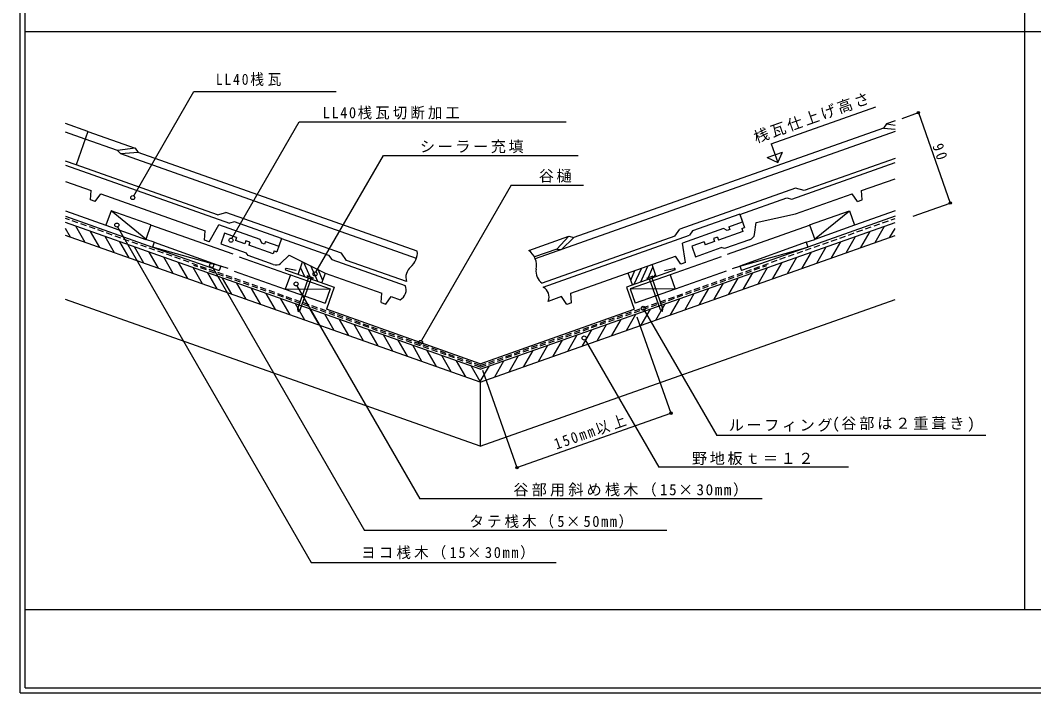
# Model space of a CAD drawing. Units: millimetres, scale not verified. Extents: x -2807 to 8, y -1606 to 2357.
# Drawn here: x -2794 to -1388, y -1606 to -673 of the extents above; entities that cross this region are included whole.
import ezdxf

# ---------------------------------------------------------------- set-up
doc = ezdxf.new("R2010")
doc.units = ezdxf.units.MM
doc.header["$LTSCALE"] = 7
doc.header["$PDMODE"] = 32
doc.header["$PDSIZE"] = 3.5
doc.linetypes.add('DASHED1', pattern=[1.8, 1.2, -0.6])
for name, color, linetype in [('3-0', 7, 'Continuous'), ('3-1', 2, 'Continuous'), ('3-2', 4, 'Continuous'), ('3-3', 6, 'Continuous'), ('3-5', 7, 'Continuous'), ('3-6', 7, 'Continuous'), ('3-7', 2, 'Continuous'), ('3-9', 7, 'Continuous'), ('3-A', 7, 'Continuous'), ('3-B', 2, 'Continuous'), ('3-C', 7, 'Continuous'), ('3-D', 7, 'Continuous')]:
    doc.layers.add(name, color=color, linetype=linetype)
doc.styles.add('ＭＳ ゴシック', font='')
doc.styles.get('ＭＳ ゴシック').set_extended_font_data('MS Gothic')

msp = doc.modelspace()

# ---------------------------------------------------------------- linework, layer by layer
at = {"layer": '3-0'}
for q in [(-2793.581, 284.064), (-7.582, -1605.936)]:
    msp.add_line((-2793.581, -1605.936), q, dxfattribs=at)
at = {"layer": '3-0', "color": 2}
for q in [(-2786.582, 277.064), (-14.582, -1598.936)]:
    msp.add_line((-2786.582, -1598.936), q, dxfattribs=at)
at = {"layer": '3-0', "color": 4}
for p, q in [((-1400.582, 277.064), (-1400.582, -1490.632)), ((-14.582, -688.99), (-2786.582, -688.99)), ((-2786.582, -1490.632), (-14.582, -1490.632))]:
    msp.add_line(p, q, dxfattribs=at)
at = {"layer": '3-1'}
msp.add_arc((-2075.494, -1056.728), 15.413, 335.89519, 61.7813, dxfattribs=at)
at = {"layer": '3-2', "color": 7}
for centre in [(-2637.507, -919.099), (-2501.254, -978.159), (-2384.666, -1025.082), (-2410.897, -1038.843), (-1929.305, -1072.594), (-2238.291, -1119.996), (-2011.335, -1113.856)]:
    msp.add_circle(centre, 2.8, dxfattribs=at)
at = {"layer": '3-3'}
for p, q in [((-2411.006, -1020.052), (-2424.516, -1017.262)), ((-1899.799, -1020.052), (-1886.29, -1017.262)), ((-2155.403, -1149.749), (-2368.977, -1074.055)), ((-2155.403, -1149.749), (-1941.829, -1074.055))]:
    msp.add_line(p, q, dxfattribs=at)
for points in [[(-2425.739, -1019.266), (-2358.083, -1043.244), (-2368.977, -1074.055)], [(-1885.067, -1019.266), (-1952.722, -1043.244), (-1941.829, -1074.055)]]:
    msp.add_lwpolyline(points, dxfattribs=at)
for centre, start, end in [((-2424.498, -1018.648), 90.72672, 206.461), ((-1886.308, -1018.648), 333.539, 89.27328)]:
    msp.add_arc(centre, 1.386, start, end, dxfattribs=at)
at = {"layer": '3-5'}
for q in [(-1878.435, -962.724), (-2069.499, -1037.704)]:
    msp.add_line((-1885.434, -972.623), q, dxfattribs=at)
for centre, radius, start, end in [((-2103.864, -1013.541), 26.493, 349.59528, 53.34018), ((-2059.212, -1021.891), 18.934, 169.14523, 237.22885)]:
    msp.add_arc(centre, radius, start, end, dxfattribs=at)
at = {"layer": '3-6'}
for p, q in [((-2408.743, -1073.443), (-2393.614, -1030.653)), ((-2386.622, -1030.615), (-2395.448, -1027.494)), ((-2393.614, -1030.653), (-2395.448, -1027.494)), ((-2386.622, -1030.615), (-2395.448, -1027.494)), ((-2393.614, -1030.653), (-2395.448, -1027.494)), ((-2390.066, -1031.907), (-2393.614, -1030.653)), ((-2390.066, -1031.907), (-2393.614, -1030.653)), ((-2386.622, -1030.615), (-2390.066, -1031.907)), ((-2386.622, -1030.615), (-2390.066, -1031.907)), ((-1924.184, -1030.615), (-1915.358, -1027.494)), ((-1924.184, -1030.615), (-1915.358, -1027.494)), ((-1924.184, -1030.615), (-1920.74, -1031.907)), ((-1924.184, -1030.615), (-1920.74, -1031.907)), ((-1920.74, -1031.907), (-1917.191, -1030.653)), ((-1920.74, -1031.907), (-1917.191, -1030.653)), ((-1917.191, -1030.653), (-1915.358, -1027.494)), ((-1917.191, -1030.653), (-1915.358, -1027.494)), ((-1902.063, -1073.443), (-1917.191, -1030.653)), ((-2408.01, -1077.022), (-2408.743, -1073.443)), ((-1902.796, -1077.022), (-1902.063, -1073.443))]:
    msp.add_line(p, q, dxfattribs=at)
for points in [[(-2408.01, -1077.022), (-2405.198, -1074.706), (-2390.066, -1031.907)], [(-1902.796, -1077.022), (-1905.608, -1074.706), (-1920.74, -1031.907)]]:
    msp.add_lwpolyline(points, dxfattribs=at)
at = {"layer": '3-7', "color": 7}
for p, q in [((-2699.693, -827.398), (-2730.768, -816.411)), ((-2703.427, -837.957), (-2730.768, -828.29)), ((-2699.693, -827.398), (-2716.027, -873.596)), ((-2699.694, -827.398), (-2716.027, -873.596)), ((-2658.635, -853.795), (-2703.427, -837.957)), ((-2634.371, -850.494), (-2658.635, -853.795)), ((-2658.635, -853.795), (-2654.027, -858.393)), ((-2630.171, -856.433), (-2654.027, -858.393)), ((-2242.769, -993.408), (-2630.171, -856.433)), ((-2716.027, -873.596), (-2730.768, -868.384)), ((-2244.018, -1003.36), (-2654.027, -858.393)), ((-2520.058, -942.884), (-2716.027, -873.596)), ((-2520.058, -942.884), (-2508.393, -939.584)), ((-2088.047, -992.288), (-2032.414, -972.618)), ((-2032.414, -972.618), (-2049.211, -990.436)), ((-2025.415, -974.598), (-2042.737, -991.117)), ((-2032.414, -972.618), (-2025.414, -974.598)), ((-2049.211, -990.436), (-2080.302, -1001.43)), ((-2049.211, -990.436), (-2042.737, -991.117)), ((-2408.138, -1025.796), (-2401.902, -1008.157)), ((-2389.939, -1032.231), (-2400.276, -1008.974)), ((-2257.703, -1035.645), (-2340.887, -1006.234)), ((-1911.349, -1028.58), (-1917.201, -1012.029)), ((-2399.028, -1029.017), (-2404.737, -1016.174)), ((-2380.849, -1035.444), (-2390.413, -1013.929)), ((-2373.878, -1033.893), (-2380.55, -1018.883)), ((-2375.14, -1037.463), (-2370.377, -1023.992)), ((-1944.338, -1040.272), (-1950.199, -1023.696)), ((-1946.753, -1033.442), (-1940.971, -1020.433)), ((-1941.715, -1039.343), (-1931.881, -1017.219)), ((-1932.622, -1036.12), (-1922.792, -1014.006)), ((-1923.528, -1032.897), (-1915.894, -1015.723)), ((-1914.435, -1029.674), (-1912.501, -1025.322))]:
    msp.add_line(p, q, dxfattribs=at)
at = {"layer": '3-7'}
for p, q in [((-2730.768, -874.283), (-2503.341, -954.694)), ((-2730.768, -896.557), (-2695.113, -909.164)), ((-2696.047, -922.198), (-2695.113, -909.164)), ((-2689.515, -924.507), (-2696.047, -922.198)), ((-2531.339, -980.433), (-2518.04, -956.922)), ((-2460.882, -977.131), (-2518.04, -956.922)), ((-2510.435, -968.52), (-2515.569, -983.04)), ((-2493.638, -974.459), (-2510.435, -968.52)), ((-2515.569, -983.04), (-2480.108, -995.578)), ((-2493.638, -974.459), (-2495.038, -978.419)), ((-2481.973, -983.039), (-2495.038, -978.419)), ((-2480.573, -979.079), (-2481.973, -983.039)), ((-2474.974, -981.058), (-2480.573, -979.079)), ((-2474.974, -981.058), (-2476.375, -985.018)), ((-2453.416, -979.771), (-2434.752, -986.37)), ((-2431.113, -975.777), (-2437.646, -994.257)), ((-2431.019, -975.811), (-2434.752, -986.37)), ((-2431.113, -975.777), (-2365.79, -998.874)), ((-2477.308, -999.537), (-2480.108, -995.578)), ((-2442.779, -996.896), (-2476.375, -985.018)), ((-2441.379, -992.937), (-2442.779, -996.896)), ((-2441.379, -992.937), (-2437.646, -994.257)), ((-2442.824, -1011.729), (-2477.308, -999.537)), ((-2432.488, -1010.457), (-2420.383, -998.875)), ((-2420.383, -998.875), (-2370.457, -1023.952)), ((-2365.79, -998.874), (-2361.591, -1004.812)), ((-2361.591, -1004.812), (-2259.557, -1040.889)), ((-2029.715, -1051.811), (-1884.604, -1000.504)), ((-1877.138, -1011.228), (-1884.604, -1000.504)), ((-2370.457, -1023.952), (-2292.07, -1051.667)), ((-2293.004, -1064.702), (-2292.07, -1051.667)), ((-2028.781, -1064.844), (-2029.715, -1051.811)), ((-2293.004, -1064.702), (-2286.471, -1067.011)), ((-2286.471, -1067.011), (-2279.005, -1056.287)), ((-2279.005, -1056.287), (-2266.557, -1060.688)), ((-2035.314, -1067.154), (-2042.779, -1056.43)), ((-2028.781, -1064.845), (-2035.314, -1067.154))]:
    msp.add_line(p, q, dxfattribs=at)
at = {"layer": '3-7', "color": 7}
for points in [[(-2699.694, -827.398), (-2634.371, -850.494), (-2630.171, -856.433)], [(-2340.887, -1006.234), (-2347.885, -996.335), (-2508.393, -939.584)]]:
    msp.add_lwpolyline(points, dxfattribs=at)
at = {"layer": '3-7'}
for points in [[(-2689.514, -924.507), (-2682.048, -913.783), (-2536.938, -965.09)], [(-2431.019, -975.811), (-2496.342, -952.714), (-2503.341, -954.694)], [(-2531.339, -980.433), (-2537.871, -978.123), (-2536.938, -965.09)], [(-2453.416, -979.771), (-2454.816, -983.731), (-2458.549, -982.411), (-2460.882, -977.131)]]:
    msp.add_lwpolyline(points, dxfattribs=at)
at = {"layer": '3-7', "color": 7}
for centre, radius, start, end in [((-2269.204, -995.144), 26.493, 310.65053, 3.75804), ((-2239.725, -1029.705), 18.934, 130.20049, 198.2841)]:
    msp.add_arc(centre, radius, start, end, dxfattribs=at)
at = {"layer": '3-7'}
msp.add_arc((-2273.696, -1047.027), 15.413, 297.58798, 23.46788, dxfattribs=at)
msp.add_ellipse((-2440.491, -1005.13), major_axis=(9.332, -3.299), ratio=0.7072, start_param=4.71238898, end_param=5.94015764, dxfattribs=at)
at = {"layer": '3-9'}
for p, q in [((-1752.01, -844.381), (-1606.704, -793.004)), ((-1570.197, -809.197), (-1547.712, -801.248)), ((-1547.712, -801.248), (-1503.38, -926.642)), ((-1757.26, -863.368), (-1735.992, -855.848)), ((-1752.01, -844.381), (-1742.866, -870.242)), ((-1555.126, -944.936), (-1503.38, -926.642)), ((-1938.146, -1084.472), (-1890.887, -1218.133)), ((-2152.267, -1158.619), (-2104.517, -1293.667)), ((-2104.517, -1293.667), (-1890.887, -1218.133))]:
    msp.add_line(p, q, dxfattribs=at)
msp.add_lwpolyline([(-1757.26, -863.368), (-1742.866, -870.242), (-1735.992, -855.848)], dxfattribs=at)
for p in [(-1547.712, -801.247), (-1503.381, -926.642), (-1890.887, -1218.133), (-2104.517, -1293.667)]:
    msp.add_point(p, dxfattribs=at)
at = {"layer": '3-A'}
for p, q in [((-2636.257, -916.593), (-2552.642, -771.767)), ((-2552.642, -771.767), (-2355.377, -771.767)), ((-2112.619, -901.987), (-2237.042, -1117.491)), ((-2112.619, -901.987), (-2012.448, -901.987)), ((-2658.622, -959.802), (-2389.975, -1425.114)), ((-2527.073, -1015.731), (-2316.13, -1381.097)), ((-2409.881, -1041.453), (-2239.2, -1337.081)), ((-1927.893, -1075.011), (-1827.413, -1249.048)), ((-2009.981, -1116.307), (-1907.931, -1293.064)), ((-1454.172, -1249.048), (-1827.413, -1249.048)), ((-1644.756, -1293.064), (-1907.931, -1293.064)), ((-1764.482, -1337.081), (-2239.2, -1337.081)), ((-1896.425, -1381.097), (-2316.13, -1381.097)), ((-2389.975, -1425.114), (-2050.359, -1425.114))]:
    msp.add_line(p, q, dxfattribs=at)
for points in [[(-2500.005, -975.653), (-2406.731, -814.098), (-2036.214, -814.098)], [(-2383.416, -1022.577), (-2289.895, -860.592), (-2019.439, -860.592)]]:
    msp.add_lwpolyline(points, dxfattribs=at)
at = {"layer": '3-C'}
for p, q in [((-1580.037, -812.672), (-1591.95, -816.884)), ((-1580.037, -827.521), (-2079.152, -1003.993)), ((-1596.149, -822.823), (-2025.414, -974.598)), ((-1591.95, -816.884), (-1596.149, -822.823)), ((-1596.149, -822.823), (-1580.037, -824.147)), ((-1591.95, -816.884), (-1580.037, -818.505)), ((-1580.037, -864.645), (-1706.263, -909.274))]:
    msp.add_line(p, q, dxfattribs=at)
at = {"layer": '3-C', "color": 2}
for p, q in [((-1723.258, -921.183), (-1580.037, -870.544)), ((-1626.672, -909.307), (-1580.037, -892.818)), ((-1625.738, -922.341), (-1626.672, -909.307)), ((-1795.58, -942.299), (-1730.257, -919.202)), ((-1730.257, -919.202), (-1723.258, -921.183)), ((-1718.124, -941.642), (-1639.737, -913.926)), ((-1632.27, -924.65), (-1639.737, -913.926)), ((-1632.27, -924.65), (-1625.738, -922.341)), ((-1772.716, -953.519), (-1718.124, -941.642)), ((-1810.416, -959.424), (-1791.753, -952.825)), ((-1795.58, -942.299), (-1789.047, -960.778)), ((-1795.486, -942.265), (-1791.753, -952.825)), ((-1774.851, -970.135), (-1772.716, -953.519)), ((-1817.882, -962.063), (-1875.041, -982.273)), ((-1791.379, -966.058), (-1824.974, -977.936)), ((-1792.78, -962.098), (-1789.047, -960.778)), ((-1792.78, -962.098), (-1791.379, -966.058)), ((-2068.206, -1043.146), (-1865.009, -971.301)), ((-1870.606, -1008.919), (-1875.041, -982.273)), ((-1845.038, -980.575), (-1861.836, -986.514)), ((-1845.038, -980.575), (-1843.638, -984.535)), ((-1830.573, -979.915), (-1843.638, -984.535)), ((-1826.375, -973.976), (-1831.973, -975.955)), ((-1831.973, -975.955), (-1830.573, -979.915)), ((-1826.375, -973.976), (-1824.974, -977.936)), ((-1782.091, -977.623), (-1816.575, -989.815)), ((-1861.836, -986.514), (-1856.702, -1001.033)), ((-1856.702, -1001.033), (-1821.241, -988.495)), ((-1816.575, -989.815), (-1821.241, -988.495)), ((-1870.606, -1008.919), (-1877.138, -1011.228)), ((-2042.779, -1056.43), (-2061.425, -1063.023))]:
    msp.add_line(p, q, dxfattribs=at)
at = {"layer": '3-C'}
msp.add_lwpolyline([(-1706.263, -909.274), (-1717.927, -905.973), (-1878.435, -962.724)], dxfattribs=at)
at = {"layer": '3-C', "color": 2}
for points in [[(-1795.486, -942.265), (-1860.809, -965.362), (-1865.009, -971.301)], [(-1810.416, -959.424), (-1809.016, -963.384), (-1812.75, -964.704), (-1817.882, -962.063)]]:
    msp.add_lwpolyline(points, dxfattribs=at)
msp.add_ellipse((-1784.425, -971.023), major_axis=(9.332, 3.299), ratio=0.7072, start_param=4.71238898, end_param=5.94015764, dxfattribs=at)
at = {"layer": '3-D'}
for p, q in [((-2730.768, -937.609), (-2674.748, -957.415)), ((-1580.037, -937.609), (-1636.058, -957.415)), ((-2730.768, -945.033), (-2610.002, -987.731)), ((-1580.037, -945.033), (-1700.803, -987.731)), ((-2723.726, -974.044), (-2730.768, -961.846)), ((-2703.416, -981.222), (-2716.34, -958.836)), ((-2683.106, -988.4), (-2696.03, -966.014)), ((-2498.289, -997.531), (-2612.311, -957.216)), ((-1812.517, -997.531), (-1698.495, -957.216)), ((-1627.7, -988.4), (-1614.776, -966.014)), ((-1607.39, -981.222), (-1594.466, -958.836)), ((-1587.08, -974.044), (-1580.037, -961.846)), ((-2662.796, -995.578), (-2675.72, -973.192)), ((-2642.485, -1002.756), (-2655.41, -980.37)), ((-2607.669, -981.131), (-2619.311, -977.015)), ((-1703.137, -981.131), (-1691.495, -977.015)), ((-1668.32, -1002.756), (-1655.396, -980.37)), ((-1648.01, -995.578), (-1635.086, -973.192)), ((-2622.175, -1009.935), (-2635.1, -987.548)), ((-2601.865, -1017.112), (-2614.789, -994.726)), ((-1708.941, -1017.112), (-1696.017, -994.726)), ((-1688.631, -1009.935), (-1675.706, -987.548)), ((-2581.555, -1024.29), (-2594.479, -1001.905)), ((-2561.244, -1031.469), (-2574.169, -1009.083)), ((-2489.686, -1001.368), (-2418.943, -1026.38)), ((-1821.12, -1001.368), (-1891.863, -1026.38)), ((-1749.561, -1031.469), (-1736.637, -1009.083)), ((-1729.251, -1024.29), (-1716.327, -1001.905)), ((-2540.934, -1038.646), (-2553.859, -1016.261)), ((-2520.624, -1045.825), (-2533.548, -1023.439)), ((-2505.351, -1017.506), (-2515.336, -1013.975)), ((-2496.686, -1021.166), (-2425.943, -1046.179)), ((-1814.119, -1021.166), (-1884.863, -1046.179)), ((-1805.455, -1017.506), (-1795.47, -1013.975)), ((-1790.182, -1045.825), (-1777.257, -1023.439)), ((-1769.871, -1038.646), (-1756.947, -1016.261)), ((-2500.314, -1053.003), (-2513.238, -1030.617)), ((-2480.004, -1060.181), (-2492.928, -1037.795)), ((-1830.802, -1060.181), (-1817.878, -1037.795)), ((-1810.492, -1053.003), (-1797.568, -1030.617)), ((-2459.693, -1067.359), (-2472.618, -1044.973)), ((-2439.383, -1074.537), (-2452.307, -1052.151)), ((-1871.423, -1074.537), (-1858.498, -1052.151)), ((-1851.112, -1067.359), (-1838.188, -1044.973)), ((-2419.073, -1081.715), (-2431.997, -1059.329)), ((-2398.762, -1088.893), (-2411.687, -1066.507)), ((-1912.043, -1088.893), (-1899.119, -1066.507)), ((-1891.733, -1081.715), (-1878.808, -1059.329)), ((-2378.452, -1096.071), (-2391.377, -1073.685)), ((-2358.142, -1103.249), (-2371.066, -1080.864)), ((-1952.663, -1103.249), (-1939.739, -1080.864)), ((-1932.353, -1096.071), (-1919.429, -1073.685)), ((-2337.832, -1110.428), (-2350.757, -1088.042)), ((-2317.522, -1117.606), (-2330.446, -1095.219)), ((-1993.284, -1117.606), (-1980.359, -1095.219)), ((-1972.973, -1110.428), (-1960.049, -1088.042)), ((-2297.211, -1124.784), (-2310.136, -1102.398)), ((-2276.901, -1131.962), (-2289.826, -1109.576)), ((-2033.905, -1131.962), (-2020.98, -1109.576)), ((-2013.594, -1124.784), (-2000.67, -1102.398)), ((-2256.591, -1139.14), (-2269.516, -1116.754)), ((-2236.281, -1146.318), (-2249.205, -1123.932)), ((-2074.525, -1146.318), (-2061.601, -1123.932)), ((-2054.214, -1139.14), (-2041.29, -1116.754)), ((-2215.97, -1153.496), (-2228.895, -1131.11)), ((-2195.66, -1160.674), (-2208.585, -1138.288)), ((-2115.145, -1160.674), (-2102.221, -1138.288)), ((-2094.836, -1153.496), (-2081.911, -1131.11)), ((-2175.35, -1167.852), (-2188.275, -1145.466)), ((-2155.403, -1174.401), (-2167.964, -1152.644)), ((-2155.403, -1174.401), (-2142.842, -1152.644)), ((-2135.456, -1167.852), (-2122.531, -1145.466))]:
    msp.add_line(p, q, dxfattribs=at)
at = {"layer": '3-D', "color": 4}
for p, q in [((-2612.248, -957.039), (-2667.685, -937.438)), ((-1698.558, -957.039), (-1643.12, -937.438)), ((-2155.403, -1157.083), (-2730.768, -953.737)), ((-2155.403, -1157.083), (-1580.037, -953.737)), ((-2674.748, -957.414), (-2619.311, -977.015)), ((-2612.248, -957.039), (-2619.311, -977.015)), ((-1698.558, -957.039), (-1691.495, -977.015)), ((-1636.058, -957.414), (-1691.495, -977.015)), ((-2155.403, -1174.902), (-2730.768, -971.555)), ((-2607.669, -981.131), (-2610.002, -987.731)), ((-2607.669, -981.131), (-2515.336, -1013.975)), ((-2155.403, -1174.902), (-1580.037, -971.555)), ((-1703.137, -981.131), (-1795.47, -1013.975)), ((-1703.137, -981.131), (-1700.804, -987.731)), ((-2610.002, -987.731), (-2517.607, -1020.399)), ((-2515.336, -1013.975), (-2610.002, -987.731)), ((-1795.469, -1013.975), (-1700.804, -987.731)), ((-1700.804, -987.731), (-1793.198, -1020.399)), ((-2515.336, -1013.975), (-2517.545, -1020.222)), ((-2418.881, -1026.203), (-2363.443, -1045.804)), ((-1891.925, -1026.203), (-1947.363, -1045.804)), ((-1795.469, -1013.975), (-1793.261, -1020.222)), ((-2155.403, -1263.993), (-2730.768, -1060.647)), ((-2155.403, -1263.993), (-1580.037, -1060.647)), ((-2155.403, -1174.902), (-2155.403, -1263.993))]:
    msp.add_line(p, q, dxfattribs=at)
at = {"layer": '3-D', "color": 6, "linetype": 'DASHED1'}
for p, q in [((-2155.403, -1151.977), (-2730.768, -948.059)), ((-2155.403, -1151.977), (-1580.037, -948.059)), ((-2155.403, -1154.205), (-2552.675, -1013.404)), ((-2155.403, -1154.205), (-1758.131, -1013.404))]:
    msp.add_line(p, q, dxfattribs=at)
at = {"layer": '3-D', "color": 4}
for points in [[(-2619.249, -976.838), (-2667.685, -937.438), (-2674.685, -957.237)], [(-1691.558, -976.838), (-1643.12, -937.438), (-1636.12, -957.237)], [(-2418.881, -1026.203), (-2425.88, -1046.002), (-2370.443, -1065.602)], [(-1891.925, -1026.203), (-1884.925, -1046.002), (-1940.363, -1065.602)], [(-2425.88, -1046.002), (-2363.443, -1045.804), (-2370.443, -1065.602)], [(-1884.925, -1046.002), (-1947.363, -1045.804), (-1940.363, -1065.602)]]:
    msp.add_lwpolyline(points, dxfattribs=at)
at = {"layer": '3-D'}
for centre in [(-2659.639, -957.192), (-2528.09, -1013.122)]:
    msp.add_circle(centre, 2.8, dxfattribs=at)

# ---------------------------------------------------------------- texts
at = {"layer": '3-B', "char_height": 15.4, "attachment_point": 7, "style": 'ＭＳ ゴシック'}
for s, insert, rotation in [('\\T1.36;\\W0.9;90', (-1528.769, -847.363), 289.471), ('\\T1.29;\\W0.9;150mm以上', (-2049.191, -1270.393), 19.472)]:
    msp.add_mtext(s, dxfattribs=dict(at, insert=insert, rotation=rotation))
at = {"layer": '3-C', "color": 2, "char_height": 15.4, "attachment_point": 7, "style": 'ＭＳ ゴシック'}
for s, insert in [('\\T1.27;\\W0.9;LL40桟瓦', (-2522.289, -764.352)), ('\\T1.22;\\W0.95;LL40桟瓦切断加工', (-2374.051, -810.826)), ('\\T1.17;シーラー充填', (-2239.189, -857.587)), ('\\T1.17;谷樋', (-2074.251, -898.348)), ('\\T1.19;(谷部は２重葺き)', (-1667.188, -1243.945)), ('\\T1.17;ルーフィング', (-1810.687, -1243.945)), ('\\T1.17;野地板ｔ＝１２', (-1861.754, -1290.238)), ('\\T1.21;谷部用斜め桟木（15×30mm）', (-2109.571, -1333.955)), ('\\T1.22;\\W0.95;タテ桟木（5×50mm）', (-2170.321, -1377.93)), ('\\T1.23;\\W0.95;ヨコ桟木（15×30mm）', (-2320.7, -1421.045))]:
    msp.add_mtext(s, dxfattribs=dict(at, insert=insert))
at = {"layer": '3-C', "color": 2, "insert": (-1772.26, -845.152), "char_height": 15.4, "attachment_point": 7, "rotation": 19.472, "style": 'ＭＳ ゴシック'}
msp.add_mtext('\\T1.17;桟瓦仕上げ高さ', dxfattribs=at)

doc.saveas('drawing.dxf')
